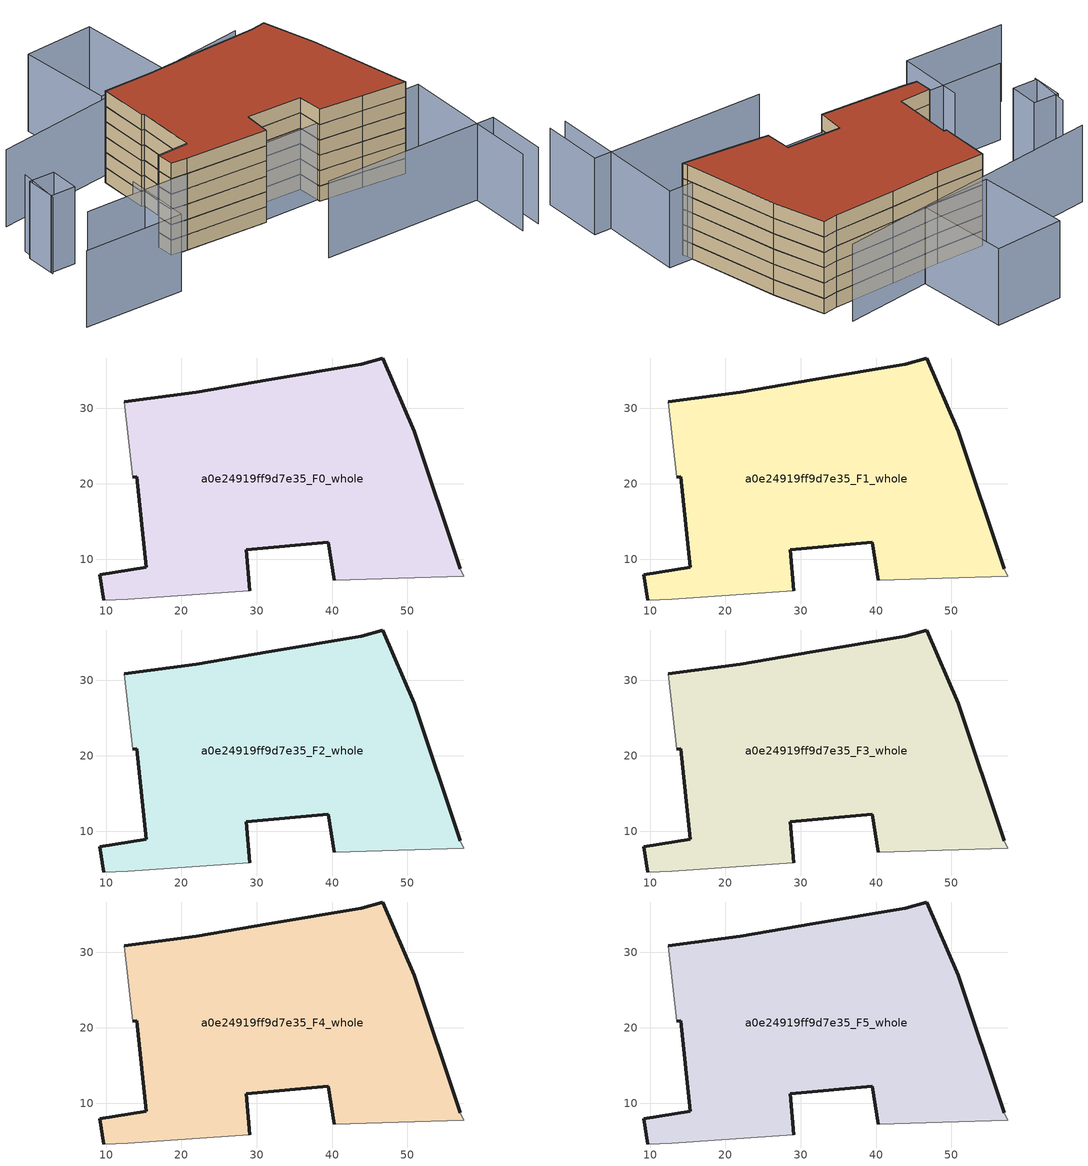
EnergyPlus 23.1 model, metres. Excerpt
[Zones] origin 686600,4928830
a0e24919ff9d7e35_F0_whole
 floor ground (EU_floor_Construction): 57.45,7.75 57.03,8.73 50.9,26.97 46.74,36.7 43.88,35.86 31.58,33.84 21.99,32.14 12.39,30.89 13.55,20.89 14.09,20.94 15.32,8.91 9.17,7.95 9.69,4.58 12.88,4.71 29.06,5.84 28.63,11.22 39.45,12.26 40.28,7.21 48.76,7.49 z0
 wall outside (EU_wall_Construction): 40.28,7.21 39.45,12.26 28.63,11.22 29.06,5.84 / 9.69,4.58 9.17,7.95 15.32,8.91 14.09,20.94 13.55,20.89 / 12.39,30.89 21.99,32.14 31.58,33.84 43.88,35.86 46.74,36.7 50.9,26.97 57.03,8.73 z0:3
 wall adiabatic (EU_wall_Construction): 57.03,8.73 57.45,7.75 48.76,7.49 40.28,7.21 / 29.06,5.84 12.88,4.71 9.69,4.58 / 13.55,20.89 12.39,30.89 z0:3
a0e24919ff9d7e35_F1_whole
 floor to a0e24919ff9d7e35_F0_whole (EU_floor_Construction): 57.45,7.75 57.03,8.73 50.9,26.97 46.74,36.7 43.88,35.86 31.58,33.84 21.99,32.14 12.39,30.89 13.55,20.89 14.09,20.94 15.32,8.91 9.17,7.95 9.69,4.58 12.88,4.71 29.06,5.84 28.63,11.22 39.45,12.26 40.28,7.21 48.76,7.49 z3
 wall outside (EU_wall_Construction): 40.28,7.21 39.45,12.26 28.63,11.22 29.06,5.84 / 9.69,4.58 9.17,7.95 15.32,8.91 14.09,20.94 13.55,20.89 / 12.39,30.89 21.99,32.14 31.58,33.84 43.88,35.86 46.74,36.7 50.9,26.97 57.03,8.73 z3:6
 wall adiabatic (EU_wall_Construction): 57.03,8.73 57.45,7.75 48.76,7.49 40.28,7.21 / 29.06,5.84 12.88,4.71 9.69,4.58 / 13.55,20.89 12.39,30.89 z3:6
a0e24919ff9d7e35_F2_whole
 floor to a0e24919ff9d7e35_F1_whole (EU_floor_Construction): 57.45,7.75 57.03,8.73 50.9,26.97 46.74,36.7 43.88,35.86 31.58,33.84 21.99,32.14 12.39,30.89 13.55,20.89 14.09,20.94 15.32,8.91 9.17,7.95 9.69,4.58 12.88,4.71 29.06,5.84 28.63,11.22 39.45,12.26 40.28,7.21 48.76,7.49 z6
 wall outside (EU_wall_Construction): 40.28,7.21 39.45,12.26 28.63,11.22 29.06,5.84 / 9.69,4.58 9.17,7.95 15.32,8.91 14.09,20.94 13.55,20.89 / 12.39,30.89 21.99,32.14 31.58,33.84 43.88,35.86 46.74,36.7 50.9,26.97 57.03,8.73 z6:9
 wall adiabatic (EU_wall_Construction): 57.03,8.73 57.45,7.75 48.76,7.49 40.28,7.21 / 29.06,5.84 12.88,4.71 9.69,4.58 / 13.55,20.89 12.39,30.89 z6:9
a0e24919ff9d7e35_F3_whole
 floor to a0e24919ff9d7e35_F2_whole (EU_floor_Construction): 57.45,7.75 57.03,8.73 50.9,26.97 46.74,36.7 43.88,35.86 31.58,33.84 21.99,32.14 12.39,30.89 13.55,20.89 14.09,20.94 15.32,8.91 9.17,7.95 9.69,4.58 12.88,4.71 29.06,5.84 28.63,11.22 39.45,12.26 40.28,7.21 48.76,7.49 z9
 wall outside (EU_wall_Construction): 40.28,7.21 39.45,12.26 28.63,11.22 29.06,5.84 / 9.69,4.58 9.17,7.95 15.32,8.91 14.09,20.94 13.55,20.89 / 12.39,30.89 21.99,32.14 31.58,33.84 43.88,35.86 46.74,36.7 50.9,26.97 57.03,8.73 z9:12
 wall adiabatic (EU_wall_Construction): 57.03,8.73 57.45,7.75 48.76,7.49 40.28,7.21 / 29.06,5.84 12.88,4.71 9.69,4.58 / 13.55,20.89 12.39,30.89 z9:12
a0e24919ff9d7e35_F4_whole
 floor to a0e24919ff9d7e35_F3_whole (EU_floor_Construction): 57.45,7.75 57.03,8.73 50.9,26.97 46.74,36.7 43.88,35.86 31.58,33.84 21.99,32.14 12.39,30.89 13.55,20.89 14.09,20.94 15.32,8.91 9.17,7.95 9.69,4.58 12.88,4.71 29.06,5.84 28.63,11.22 39.45,12.26 40.28,7.21 48.76,7.49 z12
 wall outside (EU_wall_Construction): 40.28,7.21 39.45,12.26 28.63,11.22 29.06,5.84 / 9.69,4.58 9.17,7.95 15.32,8.91 14.09,20.94 13.55,20.89 / 12.39,30.89 21.99,32.14 31.58,33.84 43.88,35.86 46.74,36.7 50.9,26.97 57.03,8.73 z12:15
 wall adiabatic (EU_wall_Construction): 57.03,8.73 57.45,7.75 48.76,7.49 40.28,7.21 / 29.06,5.84 12.88,4.71 9.69,4.58 / 13.55,20.89 12.39,30.89 z12:15
a0e24919ff9d7e35_F5_whole
 floor to a0e24919ff9d7e35_F4_whole (EU_floor_Construction): 57.45,7.75 57.03,8.73 50.9,26.97 46.74,36.7 43.88,35.86 31.58,33.84 21.99,32.14 12.39,30.89 13.55,20.89 14.09,20.94 15.32,8.91 9.17,7.95 9.69,4.58 12.88,4.71 29.06,5.84 28.63,11.22 39.45,12.26 40.28,7.21 48.76,7.49 z15
 wall outside (EU_wall_Construction): 40.28,7.21 39.45,12.26 28.63,11.22 29.06,5.84 / 9.69,4.58 9.17,7.95 15.32,8.91 14.09,20.94 13.55,20.89 / 12.39,30.89 21.99,32.14 31.58,33.84 43.88,35.86 46.74,36.7 50.9,26.97 57.03,8.73 z15:18
 wall adiabatic (EU_wall_Construction): 57.03,8.73 57.45,7.75 48.76,7.49 40.28,7.21 / 29.06,5.84 12.88,4.71 9.69,4.58 / 13.55,20.89 12.39,30.89 z15:18
 roof outside (EU_roof_Construction): 46.74,36.7 50.9,26.97 57.03,8.73 57.45,7.75 48.76,7.49 40.28,7.21 39.45,12.26 28.63,11.22 29.06,5.84 12.88,4.71 9.69,4.58 9.17,7.95 15.32,8.91 14.09,20.94 13.55,20.89 12.39,30.89 21.99,32.14 31.58,33.84 43.88,35.86 z18
shading: 32.07,-9.58 66.71,-5.5 / 66.71,-5.5 68.16,-17.81 / -7.98,2.29 61.41,10.34 / 61.41,10.34 64.75,-18.48 / 3.65,6.99 5.16,-6.41 / 5.16,-6.41 -14.62,-8.64 / -10.75,18.2 -10.58,9.5 / 12.39,30.89 13.55,20.89 / 43.83,41.11 -9.41,26.92 / -6.27,16.46 -5.63,10.55 / -5.63,10.55 -10.59,10.01 / -10.59,10.01 -11.23,15.92 / -11.23,15.92 -6.27,16.46 / 13.53,34.04 9.91,52.17 / 9.91,52.17 23.43,54.87 / 23.43,54.87 27.05,36.74 / 27.05,36.74 13.53,34.04 z0:15
[Building]
EU S2 Campaign: North Axis=0; Terrain=City; Solar Distribution=FullExterior
[Site:Location]
Bologna: Latitude=44.5; Longitude=11.25; Time Zone=1; Elevation=37
[SizingPeriod:WeatherFileDays]
AnnualSizingPeriod: Begin Month=1; Begin Day of Month=1; End Month=12; End Day of Month=31; Day of Week for Start Day=Monday; Use Weather File Daylight Saving Period=No; Use Weather File Rain and Snow Indicators=No
[MATERIAL]
EU_InternalMass_Material: Roughness=MediumRough; Thickness=0.1; Conductivity=1; Density=1800; Specific Heat=900; Thermal Absorptance=0.9; Solar Absorptance=0.7; Visible Absorptance=0.7
[MATERIAL:NOMASS] Roughness=MediumRough; Thermal Absorptance=0.9; Solar Absorptance=0.7; Visible Absorptance=0.7
Name | Thermal Resistance
EU_wall_NoMass | 0.905828
EU_roof_NoMass | 0.37593
EU_floor_NoMass | 0.67114
[CONSTRUCTION]
EU_wall_Construction: EU_wall_NoMass
EU_roof_Construction: EU_roof_NoMass
EU_floor_Construction: EU_floor_NoMass
EU_InternalMass_Construction: EU_InternalMass_Material
[ZONE] Type=1; Multiplier=1; Ceiling Height=autocalculate; Floor Area=autocalculate; Part of Total Floor Area=Yes
Name | Volume
a0e24919ff9d7e35_F0_whole | 3076.1
a0e24919ff9d7e35_F1_whole; a0e24919ff9d7e35_F2_whole; a0e24919ff9d7e35_F3_whole; a0e24919ff9d7e35_F4_whole; a0e24919ff9d7e35_F5_whole | 3076.09
[INTERNALMASS] Construction=EU_InternalMass_Construction; Surface Area=973.67
Name | Zone or ZoneList
a0e24919ff9d7e35_F0_whole_EU_InternalMass | a0e24919ff9d7e35_F0_whole
a0e24919ff9d7e35_F1_whole_EU_InternalMass | a0e24919ff9d7e35_F1_whole
a0e24919ff9d7e35_F2_whole_EU_InternalMass | a0e24919ff9d7e35_F2_whole
a0e24919ff9d7e35_F3_whole_EU_InternalMass | a0e24919ff9d7e35_F3_whole
a0e24919ff9d7e35_F4_whole_EU_InternalMass | a0e24919ff9d7e35_F4_whole
a0e24919ff9d7e35_F5_whole_EU_InternalMass | a0e24919ff9d7e35_F5_whole
[OTHEREQUIPMENT] Fuel Type=Electricity; Design Level Calculation Method=Watts/Area; Power per Zone Floor Area=1; Fraction Latent=0; Fraction Radiant=0; Fraction Lost=0; Carbon Dioxide Generation Rate=0; EndUse Subcategory=EU_Step8_InternalGains
Name | Zone or ZoneList or Space or SpaceList | Schedule
EU_Step8_InternalGain_a0e24919ff9d7e35_F0_whole_f000 | a0e24919ff9d7e35_F0_whole | EU_Step8_GainSchedule_a0e24919ff9d7e35_F0_whole_f000
EU_Step8_InternalGain_a0e24919ff9d7e35_F1_whole_f000 | a0e24919ff9d7e35_F1_whole | EU_Step8_GainSchedule_a0e24919ff9d7e35_F1_whole_f000
EU_Step8_InternalGain_a0e24919ff9d7e35_F2_whole_f000 | a0e24919ff9d7e35_F2_whole | EU_Step8_GainSchedule_a0e24919ff9d7e35_F2_whole_f000
EU_Step8_InternalGain_a0e24919ff9d7e35_F3_whole_f000 | a0e24919ff9d7e35_F3_whole | EU_Step8_GainSchedule_a0e24919ff9d7e35_F3_whole_f000
EU_Step8_InternalGain_a0e24919ff9d7e35_F4_whole_f000 | a0e24919ff9d7e35_F4_whole | EU_Step8_GainSchedule_a0e24919ff9d7e35_F4_whole_f000
EU_Step8_InternalGain_a0e24919ff9d7e35_F5_whole_f000 | a0e24919ff9d7e35_F5_whole | EU_Step8_GainSchedule_a0e24919ff9d7e35_F5_whole_f000
[ZONEVENTILATION:DESIGNFLOWRATE] Schedule=EU_AlwaysOn; Design Flow Rate Calculation Method=AirChanges/Hour; Air Changes per Hour=0.73129; Ventilation Type=Natural; Fan Pressure Rise=0; Fan Total Efficiency=1; Constant Term Coefficient=1; Temperature Term Coefficient=0; Velocity Term Coefficient=0; Velocity Squared Term Coefficient=0; Minimum Indoor Temperature=-100; Maximum Indoor Temperature=100; Delta Temperature=-100; Minimum Outdoor Temperature=-100; Maximum Outdoor Temperature=100; Maximum Wind Speed=40
Name | Zone or ZoneList or Space or SpaceList
EU_ConstantAir_a0e24919ff9d7e35_F0_whole | a0e24919ff9d7e35_F0_whole
EU_ConstantAir_a0e24919ff9d7e35_F1_whole | a0e24919ff9d7e35_F1_whole
EU_ConstantAir_a0e24919ff9d7e35_F2_whole | a0e24919ff9d7e35_F2_whole
EU_ConstantAir_a0e24919ff9d7e35_F3_whole | a0e24919ff9d7e35_F3_whole
EU_ConstantAir_a0e24919ff9d7e35_F4_whole | a0e24919ff9d7e35_F4_whole
EU_ConstantAir_a0e24919ff9d7e35_F5_whole | a0e24919ff9d7e35_F5_whole
[HVACTEMPLATE:THERMOSTAT] Constant Heating Setpoint=20; Constant Cooling Setpoint=50
EU_HeatOnly_a0e24919ff9d7e35_F0_whole; EU_HeatOnly_a0e24919ff9d7e35_F1_whole; EU_HeatOnly_a0e24919ff9d7e35_F2_whole; EU_HeatOnly_a0e24919ff9d7e35_F3_whole; EU_HeatOnly_a0e24919ff9d7e35_F4_whole; EU_HeatOnly_a0e24919ff9d7e35_F5_whole
[HVACTEMPLATE:ZONE:IDEALLOADSAIRSYSTEM] System Availability Schedule=EU_AlwaysOn; Maximum Heating Supply Air Temperature=50; Minimum Cooling Supply Air Temperature=13; Maximum Heating Supply Air Humidity Ratio=0.0156; Minimum Cooling Supply Air Humidity Ratio=0.0077; Heating Limit=NoLimit; Cooling Limit=NoLimit; Heating Availability Schedule=EU_AlwaysOn; Cooling Availability Schedule=EU_CoolingOff; Dehumidification Control Type=ConstantSensibleHeatRatio; Cooling Sensible Heat Ratio=0.7; Dehumidification Setpoint=60; Humidification Control Type=None; Humidification Setpoint=30; Outdoor Air Method=None; Outdoor Air Flow Rate per Person=0.00944; Outdoor Air Flow Rate per Zone Floor Area=0; Outdoor Air Flow Rate per Zone=0; Demand Controlled Ventilation Type=None; Outdoor Air Economizer Type=NoEconomizer; Heat Recovery Type=None; Sensible Heat Recovery Effectiveness=0.7; Latent Heat Recovery Effectiveness=0.65
Name | Template Thermostat
a0e24919ff9d7e35_F0_whole | EU_HeatOnly_a0e24919ff9d7e35_F0_whole
a0e24919ff9d7e35_F1_whole | EU_HeatOnly_a0e24919ff9d7e35_F1_whole
a0e24919ff9d7e35_F2_whole | EU_HeatOnly_a0e24919ff9d7e35_F2_whole
a0e24919ff9d7e35_F3_whole | EU_HeatOnly_a0e24919ff9d7e35_F3_whole
a0e24919ff9d7e35_F4_whole | EU_HeatOnly_a0e24919ff9d7e35_F4_whole
a0e24919ff9d7e35_F5_whole | EU_HeatOnly_a0e24919ff9d7e35_F5_whole
[SIZING:ZONE] Zone Cooling Design Supply Air Temperature Input Method=SupplyAirTemperature; Zone Cooling Design Supply Air Temperature=13; Zone Heating Design Supply Air Temperature Input Method=SupplyAirTemperature; Zone Heating Design Supply Air Temperature=50; Zone Cooling Design Supply Air Humidity Ratio=0.008; Zone Heating Design Supply Air Humidity Ratio=0.008; Cooling Design Air Flow Method=DesignDay; Cooling Design Air Flow Rate=0; Cooling Minimum Air Flow per Zone Floor Area=0.000762; Cooling Minimum Air Flow=0; Cooling Minimum Air Flow Fraction=0.2; Heating Design Air Flow Method=DesignDay; Heating Design Air Flow Rate=0; Heating Maximum Air Flow per Zone Floor Area=0.002032; Heating Maximum Air Flow=0.141576; Heating Maximum Air Flow Fraction=0.3; Account for Dedicated Outdoor Air System=No; Dedicated Outdoor Air System Control Strategy=NeutralSupplyAir; Dedicated Outdoor Air Low Setpoint Temperature for Design=autosize; Dedicated Outdoor Air High Setpoint Temperature for Design=autosize; Zone Load Sizing Method=Sensible Load Only No Latent Load; Zone Latent Cooling Design Supply Air Humidity Ratio Input Method=HumidityRatioDifference; Zone Cooling Design Supply Air Humidity Ratio Difference=0.005; Zone Latent Heating Design Supply Air Humidity Ratio Input Method=HumidityRatioDifference; Zone Humidification Design Supply Air Humidity Ratio Difference=0.005
a0e24919ff9d7e35_F0_whole; a0e24919ff9d7e35_F1_whole; a0e24919ff9d7e35_F2_whole; a0e24919ff9d7e35_F3_whole; a0e24919ff9d7e35_F4_whole; a0e24919ff9d7e35_F5_whole
[SCHEDULE:CONSTANT]
Name | Hourly Value
EU_AlwaysOn | 1
EU_CoolingOff | 0
[SCHEDULE:FILE] Column Number=1; Rows to Skip at Top=0; Number of Hours of Data=8760; Column Separator=Comma; Interpolate to Timestep=No; Minutes per Item=60; Adjust Schedule for Daylight Savings=Yes
Name | File
EU_Step8_GainSchedule_a0e24919ff9d7e35_F0_whole_f000 | ../../schedules/a0e24919ff9d7e35/a0e24919ff9d7e35_F0_whole_f000_gain.csv
EU_Step8_GainSchedule_a0e24919ff9d7e35_F1_whole_f000 | ../../schedules/a0e24919ff9d7e35/a0e24919ff9d7e35_F1_whole_f000_gain.csv
EU_Step8_GainSchedule_a0e24919ff9d7e35_F2_whole_f000 | ../../schedules/a0e24919ff9d7e35/a0e24919ff9d7e35_F2_whole_f000_gain.csv
EU_Step8_GainSchedule_a0e24919ff9d7e35_F3_whole_f000 | ../../schedules/a0e24919ff9d7e35/a0e24919ff9d7e35_F3_whole_f000_gain.csv
EU_Step8_GainSchedule_a0e24919ff9d7e35_F4_whole_f000 | ../../schedules/a0e24919ff9d7e35/a0e24919ff9d7e35_F4_whole_f000_gain.csv
EU_Step8_GainSchedule_a0e24919ff9d7e35_F5_whole_f000 | ../../schedules/a0e24919ff9d7e35/a0e24919ff9d7e35_F5_whole_f000_gain.csv
